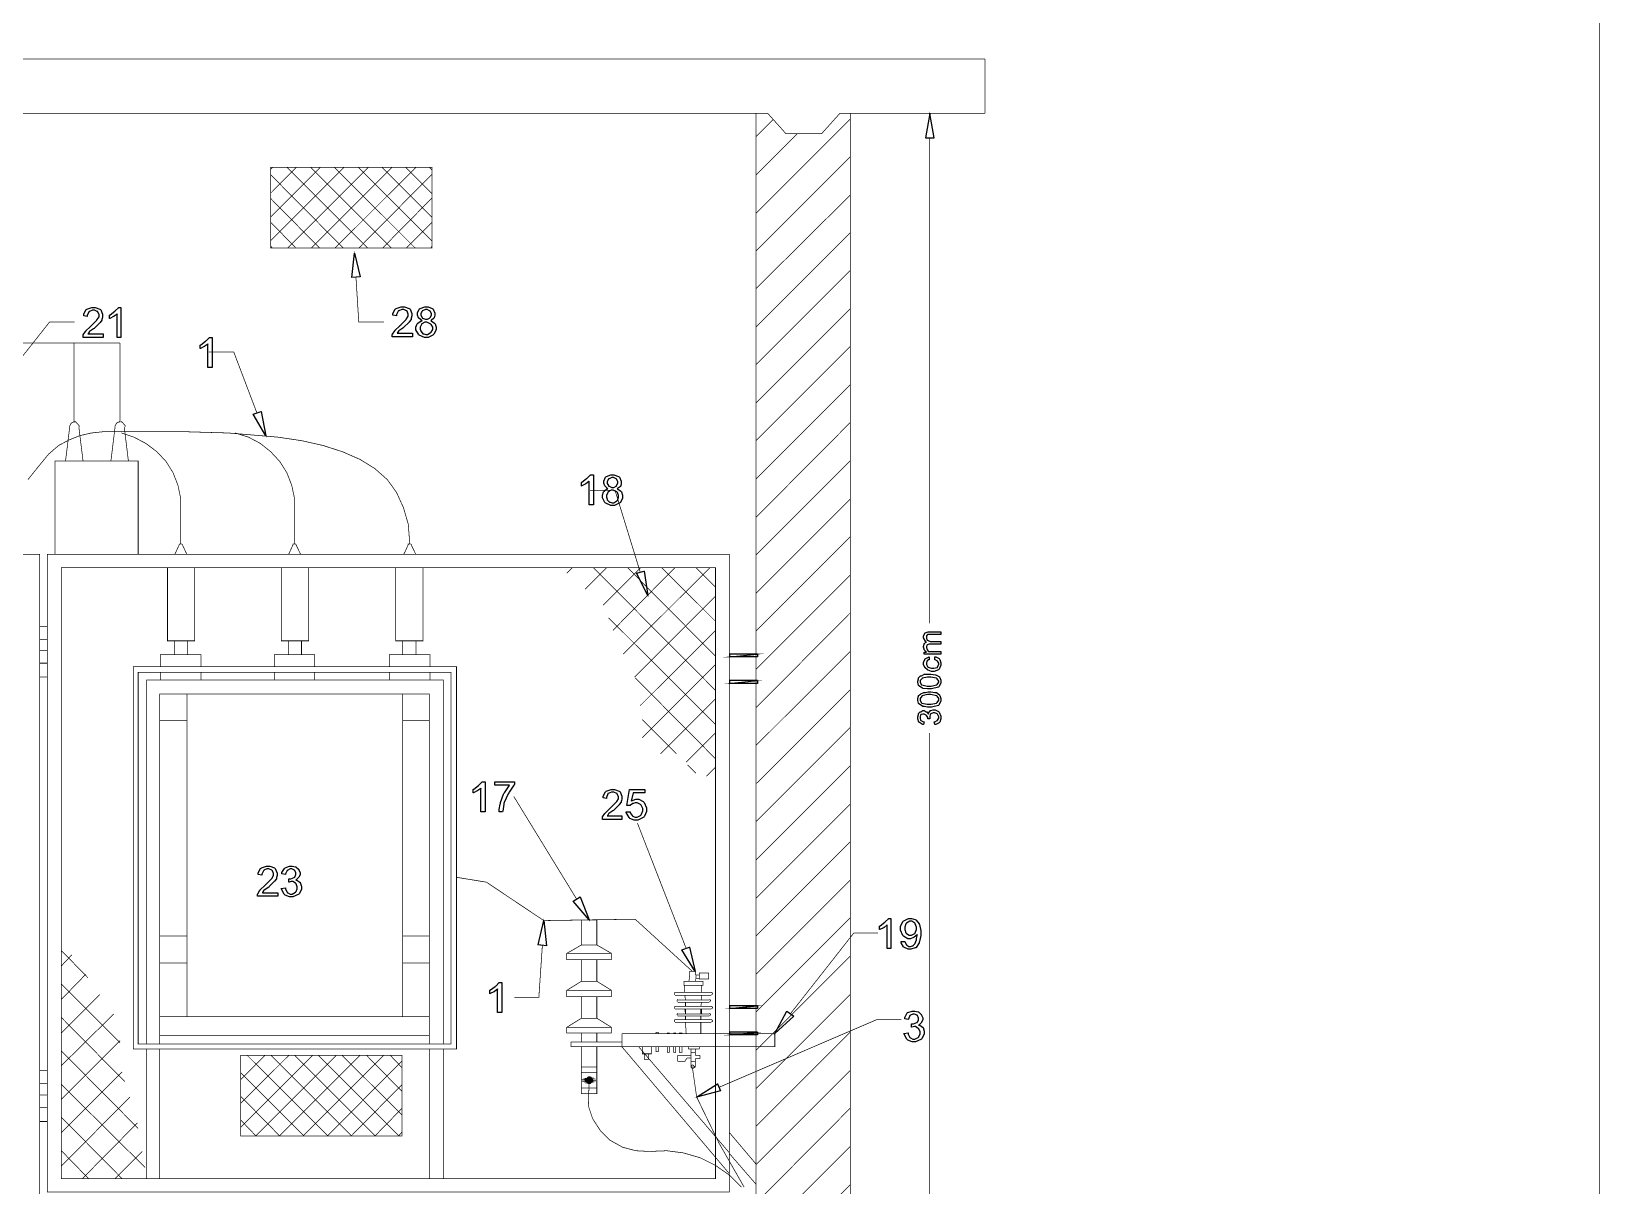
# Model space of a CAD drawing. Extents: x 0 to 210, y 0 to 297.
# Drawn here: x 115.1 to 210.4, y 166.2 to 236.3 of the extents above; entities that cross this region are included whole.
import ezdxf

# ---------------------------------------------------------------- set-up
doc = ezdxf.new("R2010")
doc.units = 0
doc.header["$MEASUREMENT"] = 0
for name, color, linetype in [('C00-00-00-BLACK', 7, 'Continuous'), ('C00-7E-FF', 150, 'Continuous'), ('CFF-00-00', 1, 'Continuous'), ('CFF-7E-00', 30, 'Continuous')]:
    doc.layers.add(name, color=color, linetype=linetype)

msp = doc.modelspace()

# ---------------------------------------------------------------- linework, layer by layer
at = {"layer": 'C00-00-00-BLACK', "const_width": 0.04233}
for points in [[(0.04272, -0.38861), (210.36, -0.38861), (210.36, 296.883), (0.04272, 296.883), (0.04272, -0.38861)], [(129.651, 228.045), (139.449, 228.045), (139.449, 223.128), (129.651, 223.128), (129.651, 228.045)], [(116.546, 204.517), (121.593, 204.517), (121.593, 210.198), (116.546, 210.198), (116.546, 204.517)], [(157.514, 165.775), (116.08, 165.775), (116.08, 204.517), (157.514, 204.517), (157.514, 165.775)], [(156.668, 166.581), (116.928, 166.581), (116.928, 203.713), (156.668, 203.713), (156.668, 166.581)], [(157.514, 198.287), (159.213, 198.456), (159.213, 198.287), (157.514, 198.287)], [(157.514, 198.456), (157.514, 198.287), (159.213, 198.456), (157.514, 198.456)], [(140.933, 197.693), (121.295, 197.693), (121.295, 174.467), (140.933, 174.467), (140.933, 197.693)], [(121.593, 174.763), (121.593, 197.356), (140.594, 197.356), (140.594, 174.763), (121.593, 174.763)], [(157.514, 196.678), (159.213, 196.847), (159.213, 196.678), (157.514, 196.678)], [(157.514, 196.847), (157.514, 196.678), (159.213, 196.847), (157.514, 196.847)], [(148.524, 180.782), (148.524, 182.306), (149.458, 182.306), (149.458, 180.782), (148.524, 180.782)], [(150.347, 179.891), (147.635, 179.891), (147.635, 180.271), (150.347, 180.271), (150.347, 179.891)], [(154.758, 178.321), (155.903, 178.321), (155.903, 178.577), (154.758, 178.577), (154.758, 178.321)], [(155.691, 178.959), (155.48, 178.959), (155.48, 178.747), (155.691, 178.747), (155.691, 178.959)], [(156.245, 178.705), (155.691, 178.705), (155.691, 179.086), (156.245, 179.086), (156.245, 178.705)], [(150.347, 178.025), (150.347, 177.644), (147.635, 177.644), (147.635, 178.025), (150.347, 178.025)], [(157.514, 176.924), (159.213, 177.093), (159.213, 176.924), (157.514, 176.924)], [(157.514, 177.093), (157.514, 176.924), (159.213, 177.093), (157.514, 177.093)], [(147.635, 175.779), (150.347, 175.779), (150.347, 175.44), (147.635, 175.44), (147.635, 175.779)], [(157.514, 175.313), (159.213, 175.482), (159.213, 175.313), (157.514, 175.313)], [(157.514, 175.482), (157.514, 175.313), (159.213, 175.482), (157.514, 175.482)], [(147.888, 174.89), (147.888, 174.593), (150.985, 174.593), (150.985, 174.89), (147.888, 174.89)], [(152.765, 174.593), (152.215, 174.593), (152.215, 174.167), (152.765, 174.167), (152.765, 174.593)], [(137.626, 169.166), (127.828, 169.166), (127.828, 174.082), (137.626, 174.082), (137.626, 169.166)], [(152.596, 174.167), (152.342, 174.167), (152.342, 173.828), (152.596, 173.828), (152.596, 174.167)], [(155.394, 173.363), (155.394, 173.395), (155.299, 173.489), (155.268, 173.489), (155.246, 173.489), (155.184, 173.395), (155.184, 173.363), (155.184, 173.342), (155.246, 173.279), (155.268, 173.279), (155.299, 173.279), (155.394, 173.342), (155.394, 173.363)], [(149.162, 172.643), (148.82, 172.601), (149.162, 172.601), (149.162, 172.643)], [(149.162, 172.558), (148.82, 172.516), (149.162, 172.516), (149.162, 172.558)], [(149.162, 172.516), (148.82, 172.474), (149.162, 172.474), (149.162, 172.516)], [(149.162, 172.601), (148.82, 172.558), (149.162, 172.558), (149.162, 172.601)], [(149.119, 172.686), (148.82, 172.643), (149.162, 172.643), (149.119, 172.686)], [(149.162, 172.474), (148.863, 172.431), (149.119, 172.431), (149.162, 172.474)], [(149.119, 172.727), (148.863, 172.686), (149.119, 172.686), (149.119, 172.727)], [(149.119, 172.431), (148.905, 172.39), (149.076, 172.39), (149.119, 172.431)], [(148.863, 172.686), (149.119, 172.686), (148.82, 172.643), (148.863, 172.686)], [(148.82, 172.474), (149.162, 172.474), (148.863, 172.431), (148.82, 172.474)], [(148.82, 172.558), (148.82, 172.516), (148.947, 172.39), (148.989, 172.39), (149.043, 172.39), (149.204, 172.516), (149.204, 172.558), (149.204, 172.612), (149.043, 172.77), (148.989, 172.77), (148.947, 172.77), (148.82, 172.612), (148.82, 172.558)], [(148.82, 172.643), (149.162, 172.643), (148.82, 172.643)], [(149.162, 172.643), (148.82, 172.643), (148.863, 172.643), (149.162, 172.643)], [(148.82, 172.643), (148.863, 172.643), (149.162, 172.643), (148.82, 172.643)], [(148.82, 172.643), (149.162, 172.643), (148.82, 172.643)], [(148.82, 172.643), (149.162, 172.643), (148.82, 172.601), (148.82, 172.643)], [(148.82, 172.601), (149.162, 172.601), (148.82, 172.601)], [(149.162, 172.601), (148.82, 172.601), (148.863, 172.601), (149.162, 172.601)], [(148.82, 172.601), (149.162, 172.601), (148.82, 172.558), (148.82, 172.601)], [(148.82, 172.558), (149.162, 172.558), (148.82, 172.558)], [(149.162, 172.558), (148.82, 172.558), (148.863, 172.558), (149.162, 172.558)], [(148.82, 172.558), (148.863, 172.558), (149.162, 172.558), (148.82, 172.558)], [(148.82, 172.558), (149.162, 172.558), (148.82, 172.558)], [(148.82, 172.558), (149.162, 172.558), (148.82, 172.516), (148.82, 172.558)], [(148.82, 172.516), (149.162, 172.516), (148.82, 172.516)], [(149.162, 172.516), (148.82, 172.516), (148.863, 172.516), (149.162, 172.516)], [(148.82, 172.516), (149.162, 172.516), (148.82, 172.474), (148.82, 172.516)], [(148.82, 172.474), (149.162, 172.474), (148.82, 172.474)], [(149.162, 172.474), (148.82, 172.474), (148.863, 172.474), (149.162, 172.474)], [(148.82, 172.474), (148.863, 172.474), (149.162, 172.474), (148.82, 172.474)], [(148.82, 172.474), (149.162, 172.474), (148.82, 172.474)], [(148.905, 172.727), (149.119, 172.727), (148.863, 172.686), (148.905, 172.727)], [(148.863, 172.686), (149.119, 172.686), (148.863, 172.686)], [(149.119, 172.686), (148.863, 172.686), (148.905, 172.686), (149.119, 172.686)], [(148.863, 172.686), (148.905, 172.686), (149.119, 172.686), (148.863, 172.686)], [(148.863, 172.686), (149.119, 172.686), (148.863, 172.686)], [(148.863, 172.431), (149.119, 172.431), (148.863, 172.431)], [(149.119, 172.431), (148.863, 172.431), (148.905, 172.431), (149.119, 172.431)], [(148.863, 172.431), (148.905, 172.431), (149.119, 172.431), (148.863, 172.431)], [(148.863, 172.431), (149.119, 172.431), (148.863, 172.431)], [(148.905, 172.431), (149.119, 172.431), (148.863, 172.431), (148.905, 172.431)], [(148.947, 172.727), (149.035, 172.727), (148.905, 172.727), (148.947, 172.727)], [(149.035, 172.727), (148.905, 172.727), (149.076, 172.727), (149.035, 172.727)], [(148.905, 172.727), (149.076, 172.727), (148.905, 172.727)], [(149.076, 172.727), (148.905, 172.727), (148.947, 172.727), (149.076, 172.727)], [(148.905, 172.727), (149.076, 172.727), (148.905, 172.727)], [(149.076, 172.727), (148.905, 172.727), (149.119, 172.727), (149.076, 172.727)], [(148.905, 172.431), (148.947, 172.431), (149.119, 172.431), (148.905, 172.431)], [(148.905, 172.431), (149.119, 172.431), (148.905, 172.39), (148.905, 172.431)], [(148.947, 172.727), (149.035, 172.727), (148.947, 172.727)], [(149.035, 172.727), (148.947, 172.727), (148.989, 172.727), (149.035, 172.727)], [(148.947, 172.727), (148.989, 172.727), (149.035, 172.727), (148.947, 172.727)], [(148.947, 172.727), (149.035, 172.727), (148.989, 172.727), (148.947, 172.727)], [(148.989, 172.727), (149.035, 172.727), (149.076, 172.727), (148.989, 172.727)], [(148.905, 172.39), (149.076, 172.39), (148.905, 172.39)], [(149.076, 172.39), (148.905, 172.39), (148.947, 172.39), (149.076, 172.39)], [(148.905, 172.39), (149.076, 172.39), (148.947, 172.39), (148.905, 172.39)], [(149.076, 172.39), (148.947, 172.39), (149.035, 172.39), (149.076, 172.39)], [(148.947, 172.39), (149.035, 172.39), (148.947, 172.39)], [(149.035, 172.39), (148.947, 172.39), (148.989, 172.39), (149.035, 172.39)], [(148.989, 172.39), (149.035, 172.39), (148.947, 172.39), (148.989, 172.39)], [(149.035, 172.39), (148.989, 172.39), (149.035, 172.39), (149.035, 172.39)], [(148.989, 172.39), (149.035, 172.39), (149.035, 172.39), (148.989, 172.39)]]:
    msp.add_lwpolyline(points, close=True, dxfattribs=at)
for points in [[(173.038, 234.614), (40.3324, 234.614)], [(173.038, 231.309), (173.038, 234.614)], [(53.5231, 231.309), (159.848, 231.309)], [(159.129, 162.639), (159.129, 231.309)], [(159.129, 229.909), (160.187, 230.967)], [(159.129, 225.247), (164.853, 230.967)], [(163.113, 230.078), (160.951, 230.078), (159.848, 231.309)], [(163.113, 230.078), (164.217, 231.309)], [(164.217, 231.309), (173.038, 231.309)], [(164.853, 160.985), (164.853, 231.309)], [(159.129, 227.579), (161.629, 230.078)], [(159.129, 222.957), (164.853, 228.68)], [(129.651, 227.918), (129.778, 228.045)], [(129.651, 226.475), (131.22, 228.045)], [(129.651, 225.036), (132.662, 228.045)], [(129.651, 223.594), (134.104, 228.045)], [(135.547, 223.128), (130.627, 228.045)], [(130.67, 223.128), (135.588, 228.045)], [(136.988, 223.128), (132.07, 228.045)], [(132.111, 223.128), (137.031, 228.045)], [(138.429, 223.128), (133.511, 228.045)], [(133.554, 223.128), (138.472, 228.045)], [(139.449, 223.552), (134.954, 228.045)], [(139.449, 224.991), (136.396, 228.045)], [(139.449, 226.434), (137.837, 228.045)], [(139.449, 227.875), (139.28, 228.045)], [(134.061, 223.128), (129.651, 227.579)], [(134.995, 223.128), (139.449, 227.622)], [(132.62, 223.128), (129.651, 226.136)], [(136.438, 223.128), (139.449, 226.179)], [(159.129, 220.668), (164.853, 226.348)], [(131.178, 223.128), (129.651, 224.695)], [(137.88, 223.128), (139.449, 224.695)], [(159.129, 218.336), (164.853, 224.059)], [(129.735, 223.128), (129.651, 223.256)], [(139.364, 223.128), (139.449, 223.256)], [(159.129, 216.049), (164.853, 221.771)], [(159.129, 213.717), (164.853, 219.44)], [(159.129, 211.428), (164.853, 217.151)], [(159.129, 209.098), (164.853, 214.818)], [(117.734, 212.572), (117.68, 212.572), (117.522, 212.488), (117.438, 212.33), (117.438, 212.276)], [(117.734, 212.572), (117.68, 212.572), (117.522, 212.488), (117.438, 212.33), (117.438, 212.276)], [(118.03, 212.276), (118.019, 212.319), (117.804, 212.572), (117.734, 212.572)], [(118.03, 212.276), (118.019, 212.319), (117.804, 212.572), (117.734, 212.572)], [(120.492, 212.572), (120.438, 212.572), (120.278, 212.488), (120.192, 212.33), (120.192, 212.276)], [(120.492, 212.572), (120.438, 212.572), (120.278, 212.488), (120.192, 212.33), (120.192, 212.276)], [(120.831, 212.276), (120.819, 212.319), (120.604, 212.572), (120.534, 212.572)], [(120.831, 212.276), (120.819, 212.319), (120.604, 212.572), (120.534, 212.572)], [(159.129, 206.766), (164.853, 212.529)], [(117.181, 210.198), (117.438, 212.276)], [(117.181, 210.198), (117.438, 212.276)], [(118.243, 210.198), (117.988, 212.276)], [(118.243, 210.198), (117.988, 212.276)], [(119.939, 210.198), (120.192, 212.276)], [(119.939, 210.198), (120.192, 212.276)], [(120.999, 210.198), (120.745, 212.276)], [(120.999, 210.198), (120.745, 212.276)], [(159.129, 204.475), (164.853, 210.198)], [(159.129, 202.144), (164.853, 207.867)], [(123.799, 204.517), (123.84, 204.56), (124.084, 205.092), (124.095, 205.155)], [(124.265, 205.155), (124.095, 205.155)], [(124.265, 205.155), (124.285, 205.092), (124.531, 204.56), (124.564, 204.517)], [(130.712, 204.517), (130.754, 204.56), (130.998, 205.092), (131.009, 205.155)], [(131.178, 205.155), (131.009, 205.155)], [(131.178, 205.155), (131.188, 205.092), (131.443, 204.56), (131.475, 204.517)], [(137.71, 204.517), (137.752, 204.56), (137.995, 205.092), (138.006, 205.155)], [(138.176, 205.155), (137.964, 205.155)], [(138.176, 205.155), (138.186, 205.092), (138.441, 204.56), (138.472, 204.517)], [(159.129, 199.856), (164.853, 205.578)], [(106.579, 204.517), (115.612, 204.517), (115.612, 162.512)], [(125.029, 203.713), (125.029, 199.263), (123.376, 199.263), (123.376, 203.713)], [(131.943, 203.713), (131.943, 199.263), (130.286, 199.263), (130.286, 203.713)], [(138.895, 203.713), (138.895, 199.263), (137.241, 199.263), (137.241, 203.713)], [(147.635, 203.375), (147.974, 203.713)], [(148.736, 202.398), (150.05, 203.713)], [(156.668, 196.252), (149.246, 203.713)], [(149.838, 201.425), (152.13, 203.713)], [(150.432, 199.898), (154.207, 203.713)], [(151.069, 198.456), (156.329, 203.713)], [(156.668, 198.328), (151.324, 203.713)], [(156.668, 200.448), (153.403, 203.713)], [(156.668, 202.525), (155.48, 203.713)], [(159.129, 197.525), (164.853, 203.248)], [(151.747, 197.06), (156.668, 201.975)], [(115.612, 200.152), (116.08, 200.152)], [(156.668, 194.175), (150.177, 200.66)], [(159.129, 195.194), (164.853, 200.959)], [(115.612, 199.347), (116.08, 199.347)], [(123.799, 198.414), (123.799, 199.263)], [(124.605, 198.414), (124.605, 199.263)], [(130.712, 198.414), (130.712, 199.263)], [(131.516, 198.414), (131.516, 199.263)], [(137.667, 198.414), (137.667, 199.263)], [(138.472, 198.414), (138.472, 199.263)], [(152.087, 195.32), (156.668, 199.898)], [(115.612, 198.67), (116.08, 198.67)], [(122.949, 197.693), (122.949, 198.414), (125.41, 198.414), (125.41, 197.693)], [(129.862, 197.693), (129.862, 198.414), (132.323, 198.414), (132.323, 197.693)], [(136.861, 197.693), (136.861, 198.414), (139.321, 198.414), (139.321, 197.693)], [(159.129, 192.905), (164.853, 198.625)], [(115.612, 197.906), (116.08, 197.906)], [(122.949, 196.89), (122.949, 197.356)], [(125.41, 196.89), (125.41, 197.356)], [(129.862, 196.89), (129.862, 197.356)], [(132.323, 196.89), (132.323, 197.356)], [(136.861, 196.89), (136.861, 197.356)], [(139.321, 196.89), (139.321, 197.356)], [(152.215, 193.371), (156.668, 197.822)], [(115.612, 197.06), (116.08, 197.06)], [(140.126, 174.763), (140.126, 196.89), (122.102, 196.89), (122.102, 174.763)], [(156.668, 192.098), (151.788, 197.017)], [(159.129, 190.574), (164.853, 196.295)], [(139.28, 174.763), (139.28, 196.04), (122.907, 196.04), (122.907, 174.763)], [(124.564, 196.04), (124.564, 176.416)], [(137.667, 176.416), (137.667, 196.04)], [(153.315, 192.395), (156.668, 195.743)], [(124.564, 194.429), (122.907, 194.429)], [(139.28, 194.429), (137.667, 194.429)], [(154.292, 192.395), (152.215, 194.472)], [(154.887, 191.886), (156.668, 193.667)], [(159.129, 188.283), (164.853, 194.006)], [(155.48, 191.21), (154.971, 191.717)], [(156.115, 191.04), (156.668, 191.59)], [(159.129, 185.952), (164.853, 191.674)], [(159.129, 183.621), (164.853, 189.344)], [(159.129, 181.332), (164.853, 187.055)], [(159.129, 179.002), (164.853, 184.725)], [(159.129, 176.713), (164.853, 182.436)], [(124.564, 181.332), (122.907, 181.332)], [(139.28, 181.332), (137.667, 181.332)], [(118.539, 178.79), (116.928, 180.443)], [(116.928, 179.509), (117.565, 180.187)], [(148.524, 180.782), (147.635, 180.271)], [(150.347, 180.271), (149.458, 180.782)], [(159.129, 174.381), (164.853, 180.101)], [(124.564, 179.678), (122.907, 179.678)], [(139.28, 179.678), (137.667, 179.678)], [(149.458, 179.891), (149.458, 178.577), (148.524, 178.577), (148.524, 179.891)], [(155.437, 179.043), (155.437, 179.171), (155.098, 179.171), (155.098, 178.959)], [(159.129, 162.639), (159.129, 179.975)], [(116.928, 177.475), (118.412, 179.002)], [(120.492, 174.847), (116.928, 178.409)], [(148.524, 178.577), (147.635, 178.025)], [(150.347, 178.025), (149.458, 178.577)], [(154.802, 177.898), (154.802, 178.321)], [(155.098, 178.959), (155.057, 178.577)], [(155.098, 178.577), (155.437, 178.577), (155.437, 178.663)], [(155.48, 178.959), (155.437, 179.043)], [(155.48, 178.747), (155.437, 178.663)], [(155.819, 177.898), (155.819, 178.321)], [(116.928, 175.44), (119.261, 177.771)], [(149.458, 177.644), (149.458, 176.331), (148.524, 176.331), (148.524, 177.644)], [(154.207, 177.898), (154.196, 177.898), (154.165, 177.836), (154.165, 177.814), (154.165, 177.804), (154.196, 177.771), (154.207, 177.771)], [(156.414, 177.898), (154.207, 177.898)], [(154.207, 177.728), (156.414, 177.728)], [(154.376, 177.475), (154.365, 177.475), (154.335, 177.411), (154.335, 177.389), (154.335, 177.38), (154.365, 177.348), (154.376, 177.348)], [(156.286, 177.432), (154.376, 177.432)], [(154.376, 177.305), (156.286, 177.305)], [(154.845, 177.432), (154.802, 177.728)], [(154.845, 177.052), (154.845, 177.305)], [(155.776, 177.052), (155.819, 177.305)], [(155.819, 177.432), (155.819, 177.728)], [(156.286, 177.348), (156.307, 177.348), (156.372, 177.38), (156.372, 177.389), (156.372, 177.411), (156.307, 177.475), (156.286, 177.475)], [(156.414, 177.771), (156.435, 177.771), (156.498, 177.804), (156.498, 177.814), (156.498, 177.836), (156.435, 177.898), (156.414, 177.898)], [(159.129, 172.048), (164.853, 177.771)], [(116.928, 173.448), (120.107, 176.586)], [(120.788, 172.474), (116.928, 176.374)], [(139.28, 176.416), (122.907, 176.416)], [(148.524, 176.331), (147.635, 175.779)], [(150.347, 175.779), (149.458, 176.331)], [(154.207, 177.052), (154.196, 177.052), (154.165, 176.988), (154.165, 176.966), (154.165, 176.957), (154.196, 176.924), (154.207, 176.924)], [(154.207, 176.244), (154.196, 176.244), (154.165, 176.182), (154.165, 176.16), (154.165, 176.15), (154.196, 176.117), (154.207, 176.117)], [(156.414, 177.052), (154.207, 177.052)], [(154.207, 176.882), (156.414, 176.882)], [(156.414, 176.244), (154.207, 176.244)], [(154.376, 176.627), (154.365, 176.627), (154.335, 176.565), (154.335, 176.543), (154.335, 176.534), (154.365, 176.5), (154.376, 176.5)], [(156.286, 176.586), (154.376, 176.586)], [(154.376, 176.459), (156.286, 176.459)], [(154.845, 176.586), (154.802, 176.882)], [(154.845, 176.586), (154.845, 176.882)], [(154.845, 176.244), (154.845, 176.459)], [(155.776, 176.586), (155.776, 176.882)], [(155.776, 176.244), (155.776, 176.459)], [(155.819, 176.586), (155.819, 176.882)], [(156.286, 176.5), (156.307, 176.5), (156.372, 176.534), (156.372, 176.543), (156.372, 176.565), (156.307, 176.627), (156.286, 176.627)], [(156.414, 176.924), (156.435, 176.924), (156.498, 176.957), (156.498, 176.966), (156.498, 176.988), (156.435, 177.052), (156.414, 177.052)], [(156.414, 176.117), (156.435, 176.117), (156.498, 176.15), (156.498, 176.16), (156.498, 176.182), (156.435, 176.244), (156.414, 176.244)], [(148.524, 174.89), (148.524, 175.44)], [(149.458, 175.44), (149.458, 174.89)], [(150.985, 175.398), (150.985, 174.593)], [(150.985, 175.398), (158.321, 175.398)], [(153.188, 175.398), (153.188, 175.482), (153.061, 175.482), (153.061, 175.398)], [(153.869, 175.398), (153.869, 175.44), (153.741, 175.44), (153.741, 175.398)], [(154.249, 175.398), (154.249, 175.44), (154.123, 175.44), (154.123, 175.398)], [(154.207, 176.075), (156.414, 176.075)], [(154.631, 175.398), (154.631, 175.44), (154.462, 175.44), (154.462, 175.398)], [(154.887, 175.398), (154.845, 176.075)], [(155.776, 175.398), (155.776, 176.075)], [(158.321, 175.398), (160.272, 175.398), (160.272, 174.593), (156.711, 174.593)], [(159.129, 169.759), (164.853, 175.482)], [(116.928, 171.413), (120.492, 174.974)], [(121.593, 169.632), (116.928, 174.34)], [(122.102, 174.467), (122.102, 166.581)], [(139.28, 175.27), (122.907, 175.27)], [(122.907, 174.467), (122.907, 166.581)], [(139.28, 166.581), (139.28, 174.467)], [(140.126, 166.581), (140.126, 174.467)], [(149.458, 174.593), (149.458, 171.752), (148.524, 171.752), (148.524, 174.593)], [(150.985, 174.593), (157.514, 166.878)], [(156.711, 174.593), (150.985, 174.593)], [(153.061, 174.593), (151.577, 174.593)], [(152.003, 174.593), (157.514, 168.148)], [(153.061, 174.593), (153.061, 174.297), (153.188, 174.297), (153.188, 174.593)], [(153.188, 174.593), (153.445, 174.593)], [(153.573, 174.593), (153.741, 174.593)], [(153.741, 174.593), (153.741, 174.251), (153.869, 174.251), (153.869, 174.593)], [(153.869, 174.593), (154.123, 174.593)], [(154.123, 174.593), (154.123, 174.251), (154.249, 174.251), (154.249, 174.593)], [(154.249, 174.593), (154.462, 174.593)], [(154.462, 174.593), (154.462, 174.251), (154.631, 174.251), (154.631, 174.593)], [(154.631, 174.593), (154.672, 174.593)], [(155.014, 174.593), (155.014, 174.467)], [(155.014, 174.467), (155.691, 174.467)], [(155.437, 174.082), (155.437, 174.467), (155.184, 174.467), (155.184, 173.363), (155.437, 173.363), (155.437, 173.871)], [(155.691, 174.467), (155.691, 174.593)], [(127.828, 174.041), (127.828, 174.082)], [(127.828, 172.601), (129.312, 174.082)], [(127.828, 171.159), (130.754, 174.082)], [(127.828, 169.716), (132.196, 174.082)], [(133.128, 169.166), (128.209, 174.082)], [(128.717, 169.166), (133.638, 174.082)], [(134.57, 169.166), (129.651, 174.082)], [(130.158, 169.166), (135.081, 174.082)], [(136.012, 169.166), (131.093, 174.082)], [(131.601, 169.166), (136.522, 174.082)], [(137.454, 169.166), (132.535, 174.082)], [(133.085, 169.166), (137.626, 173.744)], [(137.626, 170.44), (133.977, 174.082)], [(137.626, 171.879), (135.461, 174.082)], [(137.626, 173.32), (136.904, 174.082)], [(154.376, 173.914), (154.376, 174.082)], [(154.376, 174.082), (155.184, 174.082)], [(154.376, 173.914), (154.376, 173.702)], [(154.376, 173.702), (154.802, 173.702)], [(154.802, 173.702), (154.93, 173.914)], [(154.93, 173.914), (155.184, 173.914)], [(155.184, 174.251), (155.437, 174.251)], [(155.184, 173.702), (155.437, 173.702)], [(155.437, 174.082), (155.733, 174.082)], [(155.733, 173.871), (155.437, 173.871)], [(155.733, 174.082), (155.733, 173.871)], [(115.612, 173.152), (116.08, 173.152)], [(116.928, 169.379), (120.618, 173.066)], [(131.685, 169.166), (127.828, 173.024)], [(149.458, 173.363), (148.524, 173.363)], [(149.458, 173.024), (148.524, 173.024)], [(159.129, 167.429), (164.853, 173.152)], [(115.612, 172.347), (116.08, 172.347)], [(115.612, 171.666), (116.08, 171.666)], [(122.018, 167.259), (116.928, 172.304)], [(116.928, 167.343), (121.084, 171.54)], [(130.201, 169.166), (127.828, 171.582)], [(134.527, 169.166), (137.626, 172.304)], [(149.458, 172.091), (148.524, 172.091)], [(115.612, 170.904), (116.08, 170.904)], [(135.97, 169.166), (137.626, 170.863)], [(159.129, 165.097), (164.853, 170.863)], [(115.612, 170.055), (116.08, 170.055)], [(120.618, 166.581), (116.928, 170.312)], [(118.2, 166.581), (121.55, 169.972)], [(128.76, 169.166), (127.828, 170.141)], [(137.411, 169.166), (137.626, 169.42)], [(157.514, 169.379), (159.129, 167.47)], [(118.582, 166.581), (116.928, 168.278)], [(120.192, 166.581), (121.849, 168.235)], [(157.514, 168.106), (159.129, 166.242)], [(157.514, 168.106), (159.129, 166.242)], [(159.129, 162.808), (164.853, 168.531)], [(161.247, 162.639), (164.853, 166.201)]]:
    msp.add_lwpolyline(points, dxfattribs=at)
at = {"layer": 'C00-00-00-BLACK'}
for points in [[(157.514, 198.456), (157.514, 198.287), (159.213, 198.456), (157.514, 198.456)], [(157.514, 198.287), (159.213, 198.456), (159.213, 198.287), (157.514, 198.287)], [(157.514, 196.847), (157.514, 196.678), (159.213, 196.847), (157.514, 196.847)], [(157.514, 196.678), (159.213, 196.847), (159.213, 196.678), (157.514, 196.678)], [(157.514, 177.093), (157.514, 176.924), (159.213, 177.093), (157.514, 177.093)], [(157.514, 176.924), (159.213, 177.093), (159.213, 176.924), (157.514, 176.924)], [(157.514, 175.482), (157.514, 175.313), (159.213, 175.482), (157.514, 175.482)], [(157.514, 175.313), (159.213, 175.482), (159.213, 175.313), (157.514, 175.313)], [(148.863, 172.686), (149.119, 172.686), (148.82, 172.643), (148.863, 172.686)], [(149.119, 172.686), (148.82, 172.643), (149.162, 172.643), (149.119, 172.686)], [(148.82, 172.643), (149.162, 172.643), (148.82, 172.643)], [(149.162, 172.643), (148.82, 172.643), (148.863, 172.643), (149.162, 172.643)], [(148.82, 172.643), (148.863, 172.643), (149.162, 172.643), (148.82, 172.643)], [(148.82, 172.643), (149.162, 172.643), (148.82, 172.643)], [(148.82, 172.643), (149.162, 172.643), (148.82, 172.601), (148.82, 172.643)], [(149.162, 172.643), (148.82, 172.601), (149.162, 172.601), (149.162, 172.643)], [(148.82, 172.601), (149.162, 172.601), (148.82, 172.601)], [(149.162, 172.601), (148.82, 172.601), (148.863, 172.601), (149.162, 172.601)], [(148.82, 172.601), (149.162, 172.601), (148.82, 172.558), (148.82, 172.601)], [(149.162, 172.601), (148.82, 172.558), (149.162, 172.558), (149.162, 172.601)], [(148.82, 172.558), (149.162, 172.558), (148.82, 172.558)], [(149.162, 172.558), (148.82, 172.558), (148.863, 172.558), (149.162, 172.558)], [(148.82, 172.558), (148.863, 172.558), (149.162, 172.558), (148.82, 172.558)], [(148.82, 172.558), (149.162, 172.558), (148.82, 172.558)], [(148.82, 172.558), (149.162, 172.558), (148.82, 172.516), (148.82, 172.558)], [(149.162, 172.558), (148.82, 172.516), (149.162, 172.516), (149.162, 172.558)], [(148.82, 172.516), (149.162, 172.516), (148.82, 172.516)], [(149.162, 172.516), (148.82, 172.516), (148.863, 172.516), (149.162, 172.516)], [(148.82, 172.516), (149.162, 172.516), (148.82, 172.474), (148.82, 172.516)], [(149.162, 172.516), (148.82, 172.474), (149.162, 172.474), (149.162, 172.516)], [(148.82, 172.474), (149.162, 172.474), (148.82, 172.474)], [(149.162, 172.474), (148.82, 172.474), (148.863, 172.474), (149.162, 172.474)], [(148.82, 172.474), (148.863, 172.474), (149.162, 172.474), (148.82, 172.474)], [(148.82, 172.474), (149.162, 172.474), (148.82, 172.474)], [(148.82, 172.474), (149.162, 172.474), (148.863, 172.431), (148.82, 172.474)], [(148.905, 172.727), (149.119, 172.727), (148.863, 172.686), (148.905, 172.727)], [(149.119, 172.727), (148.863, 172.686), (149.119, 172.686), (149.119, 172.727)], [(148.863, 172.686), (149.119, 172.686), (148.863, 172.686)], [(149.119, 172.686), (148.863, 172.686), (148.905, 172.686), (149.119, 172.686)], [(148.863, 172.686), (148.905, 172.686), (149.119, 172.686), (148.863, 172.686)], [(148.863, 172.686), (149.119, 172.686), (148.863, 172.686)], [(149.162, 172.474), (148.863, 172.431), (149.119, 172.431), (149.162, 172.474)], [(148.947, 172.727), (149.035, 172.727), (148.905, 172.727), (148.947, 172.727)], [(149.035, 172.727), (148.905, 172.727), (149.076, 172.727), (149.035, 172.727)], [(148.905, 172.727), (149.076, 172.727), (148.905, 172.727)], [(149.076, 172.727), (148.905, 172.727), (148.947, 172.727), (149.076, 172.727)], [(148.905, 172.727), (149.076, 172.727), (148.905, 172.727)], [(149.076, 172.727), (148.905, 172.727), (149.119, 172.727), (149.076, 172.727)], [(148.947, 172.727), (149.035, 172.727), (148.947, 172.727)], [(149.035, 172.727), (148.947, 172.727), (148.989, 172.727), (149.035, 172.727)], [(148.947, 172.727), (148.989, 172.727), (149.035, 172.727), (148.947, 172.727)], [(148.947, 172.727), (149.035, 172.727), (148.989, 172.727), (148.947, 172.727)], [(148.989, 172.727), (149.035, 172.727), (149.076, 172.727), (148.989, 172.727)], [(148.863, 172.431), (149.119, 172.431), (148.863, 172.431)], [(149.119, 172.431), (148.863, 172.431), (148.905, 172.431), (149.119, 172.431)], [(148.863, 172.431), (148.905, 172.431), (149.119, 172.431), (148.863, 172.431)], [(148.863, 172.431), (149.119, 172.431), (148.863, 172.431)], [(148.905, 172.431), (149.119, 172.431), (148.863, 172.431), (148.905, 172.431)], [(148.905, 172.431), (148.947, 172.431), (149.119, 172.431), (148.905, 172.431)], [(148.905, 172.431), (149.119, 172.431), (148.905, 172.39), (148.905, 172.431)], [(149.119, 172.431), (148.905, 172.39), (149.076, 172.39), (149.119, 172.431)], [(148.905, 172.39), (149.076, 172.39), (148.905, 172.39)], [(149.076, 172.39), (148.905, 172.39), (148.947, 172.39), (149.076, 172.39)], [(148.905, 172.39), (149.076, 172.39), (148.947, 172.39), (148.905, 172.39)], [(149.076, 172.39), (148.947, 172.39), (149.035, 172.39), (149.076, 172.39)], [(148.947, 172.39), (149.035, 172.39), (148.947, 172.39)], [(149.035, 172.39), (148.947, 172.39), (148.989, 172.39), (149.035, 172.39)], [(148.989, 172.39), (149.035, 172.39), (148.947, 172.39), (148.989, 172.39)], [(149.035, 172.39), (148.989, 172.39), (149.035, 172.39), (149.035, 172.39)], [(148.989, 172.39), (149.035, 172.39), (149.035, 172.39), (148.989, 172.39)]]:
    msp.add_lwpolyline(points, close=True, dxfattribs=at)
at = {"layer": 'C00-7E-FF', "const_width": 0.04233}
for points in [[(165.362, 231.309), (170.196, 231.309)], [(169.688, 229.825), (169.688, 200.321)], [(134.826, 221.347), (134.995, 218.633), (136.522, 218.633)], [(112.729, 214.226), (116.207, 218.633), (117.734, 218.633)], [(128.802, 213.125), (127.403, 216.809), (125.876, 216.809)], [(152.087, 203.459), (150.562, 208.417), (149.035, 208.417)], [(169.688, 164.122), (169.688, 193.667)], [(148.227, 183.578), (144.41, 189.81)], [(154.887, 180.57), (151.919, 188.199)], [(161.206, 176.586), (165.065, 181.501), (166.55, 181.501)], [(146.151, 180.782), (145.936, 177.602), (144.452, 177.602)], [(156.88, 172.132), (166.466, 176.244), (167.95, 176.244)]]:
    msp.add_lwpolyline(points, dxfattribs=at)
for points in [[(169.434, 229.825), (169.943, 229.825), (169.688, 231.309), (169.434, 229.825)], [(134.57, 221.347), (134.742, 222.829), (135.081, 221.39), (134.57, 221.347)], [(129.059, 213.209), (129.355, 211.725), (128.59, 213.039), (129.059, 213.209)], [(152.342, 203.502), (152.553, 202.017), (151.874, 203.375), (152.342, 203.502)], [(148.439, 183.705), (148.989, 182.306), (148.016, 183.452), (148.439, 183.705)], [(145.894, 180.782), (146.235, 182.263), (146.404, 180.739), (145.894, 180.782)], [(155.098, 180.655), (155.437, 179.171), (154.631, 180.486), (155.098, 180.655)], [(161.417, 176.459), (160.272, 175.398), (160.993, 176.755), (161.417, 176.459)], [(156.964, 171.921), (155.523, 171.54), (156.795, 172.347), (156.964, 171.921)]]:
    msp.add_lwpolyline(points, close=True, dxfattribs=at)
at = {"layer": 'C00-7E-FF'}
for points in [[(169.434, 229.825), (169.943, 229.825), (169.688, 231.309), (169.434, 229.825)], [(134.57, 221.347), (134.742, 222.829), (135.081, 221.39), (134.57, 221.347)], [(129.059, 213.209), (129.355, 211.725), (128.59, 213.039), (129.059, 213.209)], [(152.342, 203.502), (152.553, 202.017), (151.874, 203.375), (152.342, 203.502)], [(148.439, 183.705), (148.989, 182.306), (148.016, 183.452), (148.439, 183.705)], [(145.894, 180.782), (146.235, 182.263), (146.404, 180.739), (145.894, 180.782)], [(155.098, 180.655), (155.437, 179.171), (154.631, 180.486), (155.098, 180.655)], [(161.417, 176.459), (160.272, 175.398), (160.993, 176.755), (161.417, 176.459)], [(156.964, 171.921), (155.523, 171.54), (156.795, 172.347), (156.964, 171.921)]]:
    msp.add_lwpolyline(points, close=True, dxfattribs=at)
at = {"layer": 'CFF-00-00', "const_width": 0.04233}
for points in [[(117.691, 212.572), (117.691, 217.363), (111.033, 217.363)], [(120.492, 217.363), (117.691, 217.363)], [(120.492, 212.572), (120.492, 217.363)], [(138.092, 205.155), (138.006, 206.34), (137.71, 207.359), (137.284, 208.291), (136.735, 209.055), (135.97, 209.732), (135.081, 210.283), (134.02, 210.749), (132.832, 211.132), (131.516, 211.428), (130.074, 211.641), (128.59, 211.767), (127.063, 211.894), (125.579, 211.937), (124.138, 211.98), (122.78, 211.98), (121.55, 211.98), (120.492, 211.98), (119.557, 211.98), (118.75, 211.894), (118.03, 211.725), (117.395, 211.471), (116.759, 211.132), (116.166, 210.622), (115.571, 209.901), (114.893, 209.055)], [(124.179, 205.155), (124.179, 207.91), (124.01, 208.714), (123.714, 209.478), (123.29, 210.156), (122.738, 210.749), (122.06, 211.259), (121.338, 211.641), (120.576, 211.894)], [(131.093, 205.155), (131.093, 207.91), (130.923, 208.714), (130.627, 209.478), (130.201, 210.156), (129.651, 210.749), (129.016, 211.259), (128.294, 211.641), (127.489, 211.894)], [(146.235, 182.263), (142.756, 184.597), (140.933, 184.894)], [(155.268, 179.171), (151.788, 182.348), (146.193, 182.263)], [(148.989, 172.558), (148.947, 170.99), (149.204, 170.225), (149.67, 169.505), (150.263, 168.913), (151.027, 168.49), (151.831, 168.278), (152.638, 168.235)], [(155.268, 173.32), (155.523, 171.54), (156.88, 168.743), (158.405, 166.072)], [(158.237, 166.072), (157.514, 166.794), (156.668, 167.386), (155.733, 167.852), (154.715, 168.148), (153.7, 168.278), (152.638, 168.235)]]:
    msp.add_lwpolyline(points, dxfattribs=at)
at = {"layer": 'CFF-7E-00'}
for points in [[(119.473, 217.913), (119.473, 217.702), (118.243, 217.702), (118.243, 217.734), (118.243, 217.806), (118.243, 217.829), (118.252, 217.851), (118.39, 218.062), (118.412, 218.083), (118.422, 218.105), (118.677, 218.348), (118.708, 218.379), (118.761, 218.422), (119.08, 218.74), (119.091, 218.761), (119.112, 218.783), (119.218, 218.959), (119.218, 219.017), (119.218, 219.081), (119.144, 219.25), (119.134, 219.271), (119.112, 219.282), (118.938, 219.356), (118.88, 219.356), (118.816, 219.356), (118.632, 219.282), (118.623, 219.271), (118.601, 219.25), (118.496, 219.043), (118.496, 218.974), (118.285, 219.017), (118.285, 219.112), (118.422, 219.377), (118.453, 219.397), (118.474, 219.42), (118.779, 219.524), (118.88, 219.524), (118.985, 219.524), (119.272, 219.42), (119.304, 219.397), (119.324, 219.377), (119.43, 219.108), (119.43, 219.017), (119.43, 218.964), (119.397, 218.824), (119.388, 218.802), (119.388, 218.75), (119.282, 218.613), (119.261, 218.591), (119.239, 218.571), (118.953, 218.284), (118.922, 218.252), (118.878, 218.221), (118.632, 218.051), (118.623, 218.04), (118.612, 218.03), (118.549, 217.924), (118.539, 217.913), (119.473, 217.913)], [(120.534, 217.702), (120.322, 217.702), (120.322, 219.144), (120.311, 219.123), (120.128, 218.985), (120.107, 218.974), (120.085, 218.965), (119.874, 218.856), (119.853, 218.845), (119.853, 219.058), (119.885, 219.081), (120.171, 219.293), (120.192, 219.313), (120.224, 219.335), (120.395, 219.504), (120.406, 219.524), (120.534, 219.524), (120.534, 217.702)], [(138.261, 217.956), (138.261, 217.744), (137.031, 217.744), (137.031, 217.775), (137.031, 217.847), (137.031, 217.871), (137.04, 217.892), (137.178, 218.105), (137.2, 218.126), (137.21, 218.148), (137.466, 218.39), (137.499, 218.422), (137.552, 218.465), (137.869, 218.782), (137.88, 218.802), (137.9, 218.824), (138.006, 219.001), (138.006, 219.058), (138.006, 219.123), (137.932, 219.293), (137.922, 219.313), (137.9, 219.324), (137.725, 219.397), (137.667, 219.397), (137.603, 219.397), (137.421, 219.324), (137.411, 219.313), (137.389, 219.293), (137.284, 219.086), (137.284, 219.017), (137.072, 219.058), (137.072, 219.155), (137.21, 219.42), (137.241, 219.44), (137.262, 219.462), (137.565, 219.567), (137.667, 219.567), (137.773, 219.567), (138.059, 219.462), (138.092, 219.44), (138.113, 219.42), (138.219, 219.149), (138.219, 219.058), (138.219, 219.006), (138.186, 218.867), (138.176, 218.845), (138.176, 218.792), (138.059, 218.655), (138.049, 218.633), (138.027, 218.612), (137.742, 218.327), (137.71, 218.295), (137.667, 218.263), (137.421, 218.094), (137.411, 218.083), (137.4, 218.073), (137.337, 217.967), (137.327, 217.956), (138.261, 217.956)], [(138.854, 218.718), (138.821, 218.729), (138.651, 218.867), (138.642, 218.888), (138.62, 218.899), (138.558, 219.052), (138.558, 219.101), (138.558, 219.186), (138.662, 219.42), (138.684, 219.44), (138.716, 219.462), (139.011, 219.567), (139.11, 219.567), (139.205, 219.567), (139.459, 219.462), (139.49, 219.44), (139.511, 219.42), (139.617, 219.181), (139.617, 219.101), (139.617, 219.049), (139.586, 218.899), (139.576, 218.888), (139.565, 218.867), (139.384, 218.729), (139.364, 218.718), (139.384, 218.708), (139.595, 218.571), (139.617, 218.549), (139.627, 218.528), (139.703, 218.321), (139.703, 218.252), (139.703, 218.157), (139.565, 217.892), (139.533, 217.871), (139.502, 217.839), (139.208, 217.702), (139.11, 217.702), (138.993, 217.702), (138.673, 217.839), (138.642, 217.871), (138.62, 217.892), (138.472, 218.163), (138.472, 218.252), (138.472, 218.327), (138.546, 218.528), (138.558, 218.549), (138.578, 218.571), (138.785, 218.718), (138.854, 218.718)], [(138.768, 219.101), (138.768, 219.049), (138.843, 218.91), (138.854, 218.888), (138.875, 218.878), (139.051, 218.802), (139.11, 218.802), (139.163, 218.802), (139.299, 218.878), (139.321, 218.888), (139.331, 218.91), (139.406, 219.054), (139.406, 219.101), (139.406, 219.155), (139.331, 219.304), (139.321, 219.313), (139.299, 219.324), (139.157, 219.397), (139.11, 219.397), (139.046, 219.397), (138.875, 219.324), (138.854, 219.313), (138.843, 219.304), (138.768, 219.152), (138.768, 219.101)], [(138.726, 218.252), (138.726, 218.211), (138.757, 218.094), (138.768, 218.083), (138.778, 218.062), (138.884, 217.924), (138.895, 217.913), (138.949, 217.913), (139.069, 217.871), (139.11, 217.871), (139.174, 217.871), (139.342, 217.978), (139.364, 217.999), (139.384, 218.01), (139.49, 218.192), (139.49, 218.252), (139.49, 218.316), (139.384, 218.496), (139.364, 218.506), (139.342, 218.528), (139.135, 218.633), (139.067, 218.633), (139.003, 218.633), (138.832, 218.528), (138.811, 218.506), (138.8, 218.496), (138.726, 218.314), (138.726, 218.252)], [(126.091, 215.879), (125.833, 215.879), (125.833, 217.321), (125.822, 217.3), (125.643, 217.162), (125.622, 217.151), (125.6, 217.142), (125.388, 217.036), (125.367, 217.025), (125.367, 217.237), (125.399, 217.259), (125.684, 217.47), (125.706, 217.49), (125.738, 217.512), (125.907, 217.682), (125.918, 217.702), (126.091, 217.702), (126.091, 215.879)], [(149.246, 207.529), (148.989, 207.529), (148.989, 208.971), (148.978, 208.951), (148.799, 208.813), (148.778, 208.802), (148.757, 208.791), (148.544, 208.683), (148.524, 208.672), (148.524, 208.886), (148.555, 208.908), (148.84, 209.119), (148.863, 209.139), (148.894, 209.161), (149.065, 209.342), (149.076, 209.352), (149.246, 209.352), (149.246, 207.529)], [(150.134, 208.503), (150.113, 208.514), (149.976, 208.651), (149.967, 208.672), (149.944, 208.683), (149.881, 208.836), (149.881, 208.886), (149.881, 208.971), (149.986, 209.204), (150.008, 209.225), (150.04, 209.247), (150.301, 209.352), (150.39, 209.352), (150.496, 209.352), (150.784, 209.247), (150.815, 209.225), (150.836, 209.204), (150.942, 208.966), (150.942, 208.886), (150.942, 208.834), (150.909, 208.683), (150.899, 208.672), (150.888, 208.651), (150.709, 208.514), (150.688, 208.503), (150.709, 208.493), (150.92, 208.355), (150.942, 208.333), (150.952, 208.312), (151.027, 208.106), (151.027, 208.037), (151.027, 207.942), (150.89, 207.677), (150.858, 207.655), (150.825, 207.623), (150.53, 207.486), (150.432, 207.486), (150.315, 207.486), (149.998, 207.623), (149.967, 207.655), (149.944, 207.677), (149.797, 207.947), (149.797, 208.037), (149.797, 208.111), (149.87, 208.312), (149.881, 208.333), (149.902, 208.355), (150.075, 208.503), (150.134, 208.503)], [(150.093, 208.886), (150.093, 208.834), (150.166, 208.694), (150.177, 208.672), (150.198, 208.662), (150.373, 208.587), (150.432, 208.587), (150.484, 208.587), (150.624, 208.662), (150.646, 208.672), (150.656, 208.694), (150.73, 208.839), (150.73, 208.886), (150.73, 208.94), (150.656, 209.088), (150.646, 209.098), (150.624, 209.109), (150.479, 209.182), (150.432, 209.182), (150.367, 209.182), (150.198, 209.109), (150.177, 209.098), (150.166, 209.088), (150.093, 208.937), (150.093, 208.886)], [(150.05, 208.037), (150.05, 207.996), (150.082, 207.879), (150.093, 207.867), (150.093, 207.826), (150.209, 207.709), (150.22, 207.698), (150.272, 207.698), (150.392, 207.655), (150.432, 207.655), (150.496, 207.655), (150.666, 207.761), (150.688, 207.782), (150.709, 207.793), (150.773, 207.976), (150.773, 208.037), (150.773, 208.1), (150.709, 208.281), (150.688, 208.291), (150.666, 208.312), (150.458, 208.417), (150.39, 208.417), (150.325, 208.417), (150.155, 208.312), (150.134, 208.291), (150.124, 208.281), (150.05, 208.099), (150.05, 208.037)], [(170.366, 198.456), (169.35, 198.456), (169.35, 198.584), (169.477, 198.584), (169.466, 198.594), (169.359, 198.704), (169.35, 198.713), (169.35, 198.767), (169.307, 198.886), (169.307, 198.924), (169.307, 198.924), (169.35, 199.052), (169.35, 199.093), (169.359, 199.105), (169.446, 199.179), (169.477, 199.179), (169.455, 199.201), (169.307, 199.438), (169.307, 199.517), (169.307, 199.57), (169.38, 199.719), (169.391, 199.729), (169.412, 199.751), (169.587, 199.813), (169.646, 199.813), (170.366, 199.813), (170.366, 199.645), (169.73, 199.645), (169.688, 199.645), (169.592, 199.645), (169.561, 199.645), (169.539, 199.645), (169.486, 199.57), (169.477, 199.559), (169.477, 199.559), (169.477, 199.497), (169.477, 199.475), (169.477, 199.434), (169.507, 199.317), (169.518, 199.306), (169.539, 199.296), (169.714, 199.22), (169.773, 199.22), (170.366, 199.22), (170.366, 199.051), (169.688, 199.051), (169.645, 199.051), (169.528, 199.02), (169.518, 199.009), (169.507, 199), (169.477, 198.913), (169.477, 198.883), (169.477, 198.851), (169.507, 198.766), (169.518, 198.754), (169.518, 198.723), (169.592, 198.637), (169.604, 198.625), (169.656, 198.625), (169.774, 198.625), (169.814, 198.625), (170.366, 198.625), (170.366, 198.456)], [(169.984, 198.118), (169.984, 198.287), (170.057, 198.287), (170.258, 198.181), (170.28, 198.159), (170.29, 198.138), (170.366, 197.932), (170.366, 197.863), (170.366, 197.779), (170.259, 197.547), (170.239, 197.525), (170.217, 197.504), (169.946, 197.397), (169.857, 197.397), (169.782, 197.397), (169.581, 197.473), (169.561, 197.483), (169.539, 197.493), (169.401, 197.631), (169.391, 197.652), (169.38, 197.663), (169.307, 197.813), (169.307, 197.863), (169.307, 197.937), (169.38, 198.138), (169.391, 198.159), (169.412, 198.17), (169.613, 198.278), (169.646, 198.287), (169.646, 198.118), (169.613, 198.118), (169.528, 198.043), (169.518, 198.033), (169.507, 198.023), (169.477, 197.903), (169.477, 197.863), (169.477, 197.822), (169.539, 197.704), (169.561, 197.693), (169.57, 197.673), (169.785, 197.609), (169.857, 197.609), (169.93, 197.609), (170.131, 197.642), (170.153, 197.652), (170.163, 197.674), (170.239, 197.816), (170.239, 197.863), (170.239, 197.906), (170.163, 198.023), (170.153, 198.033), (170.142, 198.043), (170.022, 198.118), (169.984, 198.118)], [(169.646, 196.337), (169.55, 196.337), (169.285, 196.369), (169.265, 196.379), (169.242, 196.39), (169.029, 196.528), (169.008, 196.548), (168.997, 196.559), (168.965, 196.744), (168.965, 196.804), (168.965, 196.804), (168.997, 196.964), (169.008, 196.974), (169.008, 197.017), (169.113, 197.134), (169.135, 197.144), (169.189, 197.144), (169.328, 197.219), (169.35, 197.229), (169.423, 197.229), (169.59, 197.229), (169.646, 197.229), (169.751, 197.229), (170.037, 197.197), (170.069, 197.186), (170.09, 197.177), (170.269, 197.07), (170.28, 197.06), (170.301, 197.039), (170.366, 196.864), (170.366, 196.804), (170.366, 196.721), (170.259, 196.486), (170.239, 196.464), (170.206, 196.444), (169.785, 196.337), (169.646, 196.337)], [(169.646, 196.505), (169.762, 196.505), (170.089, 196.581), (170.111, 196.591), (170.131, 196.602), (170.239, 196.755), (170.239, 196.804), (170.239, 196.804), (170.131, 196.964), (170.111, 196.974), (170.089, 196.996), (169.756, 197.06), (169.646, 197.06), (169.54, 197.06), (169.231, 196.996), (169.222, 196.974), (169.2, 196.964), (169.092, 196.844), (169.092, 196.804), (169.092, 196.752), (169.168, 196.602), (169.18, 196.591), (169.201, 196.581), (169.534, 196.505), (169.646, 196.505)], [(169.646, 195.236), (169.55, 195.236), (169.335, 195.279), (169.265, 195.279), (169.242, 195.29), (169.029, 195.427), (169.008, 195.447), (168.997, 195.469), (168.965, 195.644), (168.965, 195.702), (168.965, 195.756), (168.997, 195.892), (169.008, 195.913), (169.008, 195.945), (169.113, 196.03), (169.135, 196.04), (169.146, 196.051), (169.328, 196.116), (169.35, 196.125), (169.423, 196.125), (169.59, 196.168), (169.646, 196.168), (169.751, 196.168), (169.989, 196.125), (170.069, 196.125), (170.09, 196.116), (170.269, 195.978), (170.28, 195.956), (170.301, 195.935), (170.366, 195.761), (170.366, 195.702), (170.366, 195.618), (170.259, 195.385), (170.239, 195.363), (170.206, 195.343), (169.785, 195.236), (169.646, 195.236)], [(169.646, 195.406), (169.762, 195.406), (170.089, 195.48), (170.111, 195.49), (170.131, 195.512), (170.239, 195.655), (170.239, 195.702), (170.239, 195.756), (170.131, 195.892), (170.111, 195.913), (170.089, 195.924), (169.756, 195.998), (169.646, 195.998), (169.54, 195.998), (169.231, 195.924), (169.222, 195.913), (169.2, 195.892), (169.092, 195.75), (169.092, 195.702), (169.092, 195.65), (169.168, 195.512), (169.18, 195.49), (169.201, 195.48), (169.534, 195.406), (169.646, 195.406)], [(169.984, 194.175), (169.943, 194.345), (169.995, 194.345), (170.142, 194.419), (170.153, 194.429), (170.163, 194.44), (170.239, 194.561), (170.239, 194.601), (170.239, 194.655), (170.163, 194.804), (170.153, 194.813), (170.142, 194.824), (169.992, 194.897), (169.943, 194.897), (169.889, 194.897), (169.751, 194.824), (169.73, 194.813), (169.719, 194.804), (169.688, 194.652), (169.688, 194.601), (169.688, 194.601), (169.688, 194.536), (169.688, 194.514), (169.561, 194.514), (169.561, 194.514), (169.561, 194.546), (169.561, 194.556), (169.561, 194.6), (169.486, 194.718), (169.477, 194.728), (169.466, 194.75), (169.346, 194.813), (169.307, 194.813), (169.263, 194.813), (169.146, 194.782), (169.135, 194.77), (169.124, 194.761), (169.092, 194.641), (169.092, 194.601), (169.092, 194.558), (169.124, 194.44), (169.135, 194.429), (169.146, 194.419), (169.299, 194.345), (169.35, 194.345), (169.307, 194.175), (169.242, 194.175), (169.061, 194.292), (169.051, 194.302), (169.029, 194.324), (168.965, 194.532), (168.965, 194.601), (168.965, 194.655), (168.997, 194.793), (169.008, 194.813), (169.008, 194.845), (169.103, 194.94), (169.135, 194.94), (169.146, 194.951), (169.266, 195.024), (169.307, 195.024), (169.349, 195.024), (169.466, 194.951), (169.477, 194.94), (169.508, 194.94), (169.592, 194.824), (169.604, 194.813), (169.604, 194.867), (169.708, 195.004), (169.73, 195.024), (169.74, 195.035), (169.891, 195.067), (169.943, 195.067), (170.016, 195.067), (170.217, 194.962), (170.239, 194.94), (170.259, 194.919), (170.366, 194.681), (170.366, 194.601), (170.366, 194.527), (170.29, 194.324), (170.28, 194.302), (170.258, 194.281), (170.051, 194.175), (169.984, 194.175)], [(142.671, 188.878), (142.415, 188.878), (142.415, 190.319), (142.404, 190.299), (142.223, 190.162), (142.203, 190.151), (142.18, 190.14), (141.97, 190.032), (141.949, 190.021), (141.949, 190.235), (141.981, 190.258), (142.266, 190.468), (142.288, 190.489), (142.32, 190.511), (142.49, 190.692), (142.501, 190.701), (142.671, 190.701), (142.671, 188.878)], [(143.266, 190.486), (143.266, 190.701), (144.452, 190.701), (144.452, 190.532), (144.42, 190.5), (144.134, 190.074), (144.114, 190.021), (144.081, 189.968), (143.838, 189.44), (143.818, 189.387), (143.807, 189.345), (143.742, 188.921), (143.732, 188.878), (143.52, 188.878), (143.52, 189.006), (143.583, 189.334), (143.605, 189.387), (143.615, 189.44), (143.795, 189.938), (143.818, 189.979), (143.849, 190.033), (144.123, 190.445), (144.155, 190.486), (143.266, 190.486)], [(150.985, 188.625), (150.985, 188.409), (149.797, 188.409), (149.797, 188.443), (149.797, 188.516), (149.797, 188.539), (149.806, 188.561), (149.944, 188.773), (149.967, 188.794), (149.976, 188.816), (150.23, 189.059), (150.263, 189.09), (150.315, 189.133), (150.635, 189.45), (150.646, 189.471), (150.666, 189.493), (150.773, 189.666), (150.773, 189.724), (150.773, 189.789), (150.698, 189.958), (150.688, 189.979), (150.666, 189.99), (150.49, 190.063), (150.432, 190.063), (150.358, 190.063), (150.155, 189.99), (150.134, 189.979), (150.124, 189.958), (150.05, 189.752), (150.05, 189.683), (149.838, 189.724), (149.838, 189.821), (149.976, 190.085), (150.008, 190.106), (150.028, 190.128), (150.33, 190.233), (150.432, 190.233), (150.538, 190.233), (150.825, 190.128), (150.858, 190.106), (150.879, 190.085), (150.985, 189.815), (150.985, 189.724), (150.985, 189.672), (150.952, 189.536), (150.942, 189.513), (150.942, 189.461), (150.825, 189.323), (150.815, 189.301), (150.793, 189.28), (150.508, 188.995), (150.476, 188.962), (150.432, 188.931), (150.187, 188.762), (150.177, 188.751), (150.166, 188.742), (150.103, 188.636), (150.093, 188.625), (150.985, 188.625)], [(151.238, 188.878), (151.492, 188.878), (151.492, 188.815), (151.598, 188.646), (151.62, 188.625), (151.63, 188.615), (151.78, 188.539), (151.831, 188.539), (151.905, 188.539), (152.108, 188.645), (152.13, 188.666), (152.151, 188.688), (152.257, 188.926), (152.257, 189.005), (152.257, 189.079), (152.151, 189.28), (152.13, 189.301), (152.108, 189.323), (151.9, 189.428), (151.831, 189.428), (151.788, 189.428), (151.693, 189.387), (151.661, 189.387), (151.639, 189.377), (151.501, 189.271), (151.492, 189.26), (151.281, 189.26), (151.451, 190.233), (152.383, 190.233), (152.383, 190.021), (151.661, 190.021), (151.535, 189.513), (151.566, 189.536), (151.831, 189.64), (151.919, 189.64), (152.014, 189.64), (152.277, 189.493), (152.299, 189.471), (152.331, 189.439), (152.469, 189.114), (152.469, 189.005), (152.469, 188.9), (152.363, 188.613), (152.342, 188.582), (152.31, 188.55), (151.951, 188.367), (151.831, 188.367), (151.736, 188.367), (151.471, 188.476), (151.451, 188.498), (151.419, 188.52), (151.248, 188.837), (151.238, 188.878)], [(130.074, 183.96), (130.074, 183.747), (128.844, 183.747), (128.844, 183.779), (128.844, 183.851), (128.844, 183.874), (128.855, 183.896), (128.994, 184.109), (129.016, 184.129), (129.026, 184.151), (129.281, 184.394), (129.312, 184.426), (129.365, 184.468), (129.683, 184.788), (129.694, 184.809), (129.715, 184.831), (129.821, 185.004), (129.821, 185.062), (129.821, 185.127), (129.745, 185.297), (129.735, 185.317), (129.713, 185.328), (129.54, 185.401), (129.482, 185.401), (129.418, 185.401), (129.238, 185.328), (129.228, 185.317), (129.206, 185.297), (129.1, 185.09), (129.1, 185.021), (128.889, 185.062), (128.889, 185.159), (129.027, 185.423), (129.059, 185.444), (129.08, 185.466), (129.381, 185.571), (129.482, 185.571), (129.587, 185.571), (129.873, 185.466), (129.905, 185.444), (129.926, 185.423), (130.032, 185.153), (130.032, 185.062), (130.032, 185.01), (130, 184.874), (129.99, 184.851), (129.99, 184.799), (129.872, 184.661), (129.862, 184.639), (129.84, 184.618), (129.556, 184.331), (129.524, 184.299), (129.482, 184.267), (129.238, 184.098), (129.228, 184.087), (129.217, 184.077), (129.153, 183.971), (129.143, 183.96), (130.074, 183.96)], [(130.286, 184.213), (130.543, 184.256), (130.543, 184.183), (130.648, 183.982), (130.67, 183.96), (130.679, 183.95), (130.831, 183.874), (130.882, 183.874), (130.955, 183.874), (131.156, 183.981), (131.178, 184.001), (131.188, 184.023), (131.262, 184.198), (131.262, 184.256), (131.262, 184.321), (131.188, 184.503), (131.178, 184.512), (131.156, 184.535), (130.981, 184.639), (130.923, 184.639), (130.881, 184.639), (130.763, 184.608), (130.754, 184.597), (130.754, 184.809), (130.754, 184.809), (130.797, 184.809), (130.797, 184.809), (130.87, 184.809), (131.071, 184.884), (131.093, 184.894), (131.102, 184.905), (131.178, 185.055), (131.178, 185.105), (131.178, 185.159), (131.113, 185.307), (131.093, 185.317), (131.082, 185.328), (130.932, 185.401), (130.882, 185.401), (130.828, 185.401), (130.679, 185.328), (130.67, 185.317), (130.648, 185.307), (130.552, 185.095), (130.543, 185.062), (130.331, 185.105), (130.331, 185.19), (130.478, 185.434), (130.5, 185.444), (130.532, 185.466), (130.794, 185.571), (130.882, 185.571), (130.955, 185.571), (131.156, 185.539), (131.178, 185.528), (131.199, 185.518), (131.337, 185.38), (131.348, 185.359), (131.358, 185.338), (131.432, 185.164), (131.432, 185.105), (131.432, 185.053), (131.358, 184.905), (131.348, 184.894), (131.337, 184.874), (131.199, 184.736), (131.178, 184.725), (131.241, 184.725), (131.41, 184.608), (131.432, 184.597), (131.441, 184.576), (131.516, 184.336), (131.516, 184.256), (131.516, 184.161), (131.379, 183.896), (131.348, 183.874), (131.314, 183.843), (130.99, 183.705), (130.882, 183.705), (130.785, 183.705), (130.521, 183.812), (130.5, 183.833), (130.469, 183.865), (130.298, 184.172), (130.286, 184.213)], [(167.312, 180.57), (167.101, 180.57), (167.101, 182.01), (167.09, 182), (166.909, 181.851), (166.889, 181.84), (166.867, 181.831), (166.656, 181.725), (166.635, 181.714), (166.635, 181.924), (166.667, 181.947), (166.951, 182.159), (166.973, 182.179), (166.993, 182.202), (167.174, 182.38), (167.185, 182.39), (167.312, 182.39), (167.312, 180.57)], [(167.95, 180.993), (168.161, 180.993), (168.17, 180.972), (168.267, 180.793), (168.289, 180.782), (168.298, 180.773), (168.417, 180.697), (168.457, 180.697), (168.509, 180.697), (168.629, 180.739), (168.669, 180.739), (168.679, 180.75), (168.785, 180.856), (168.796, 180.866), (168.806, 180.888), (168.87, 181.089), (168.881, 181.121), (168.881, 181.185), (168.923, 181.328), (168.923, 181.375), (168.923, 181.375), (168.923, 181.417), (168.923, 181.417), (168.912, 181.397), (168.733, 181.259), (168.712, 181.248), (168.69, 181.238), (168.515, 181.162), (168.457, 181.162), (168.362, 181.162), (168.097, 181.311), (168.077, 181.332), (168.045, 181.364), (167.907, 181.69), (167.907, 181.798), (167.907, 181.904), (168.055, 182.2), (168.077, 182.221), (168.108, 182.252), (168.402, 182.39), (168.5, 182.39), (168.584, 182.39), (168.807, 182.328), (168.839, 182.306), (168.859, 182.296), (169.04, 182.073), (169.051, 182.051), (169.061, 182.02), (169.135, 181.631), (169.135, 181.501), (169.135, 181.365), (169.061, 180.983), (169.051, 180.952), (169.04, 180.92), (168.859, 180.635), (168.839, 180.613), (168.807, 180.603), (168.544, 180.528), (168.457, 180.528), (168.371, 180.528), (168.14, 180.635), (168.119, 180.655), (168.097, 180.677), (167.95, 180.914), (167.95, 180.993)], [(168.881, 181.798), (168.881, 181.872), (168.806, 182.073), (168.796, 182.094), (168.774, 182.116), (168.6, 182.221), (168.542, 182.221), (168.468, 182.221), (168.267, 182.116), (168.246, 182.094), (168.235, 182.073), (168.161, 181.866), (168.161, 181.798), (168.161, 181.725), (168.235, 181.512), (168.246, 181.501), (168.267, 181.481), (168.44, 181.375), (168.5, 181.375), (168.573, 181.375), (168.774, 181.481), (168.796, 181.501), (168.806, 181.512), (168.881, 181.727), (168.881, 181.798)], [(143.69, 176.67), (143.433, 176.67), (143.433, 178.113), (143.422, 178.092), (143.243, 177.955), (143.222, 177.943), (143.2, 177.932), (142.988, 177.825), (142.967, 177.814), (142.967, 178.028), (142.999, 178.049), (143.284, 178.26), (143.306, 178.281), (143.338, 178.303), (143.509, 178.484), (143.52, 178.493), (143.69, 178.493), (143.69, 176.67)], [(168.119, 175.398), (168.373, 175.44), (168.373, 175.367), (168.477, 175.165), (168.5, 175.143), (168.509, 175.133), (168.661, 175.059), (168.712, 175.059), (168.785, 175.059), (168.986, 175.165), (169.008, 175.186), (169.018, 175.208), (169.092, 175.382), (169.092, 175.44), (169.092, 175.504), (169.018, 175.685), (169.008, 175.694), (168.986, 175.716), (168.812, 175.821), (168.754, 175.821), (168.754, 175.821), (168.595, 175.79), (168.585, 175.779), (168.585, 175.991), (168.585, 175.991), (168.626, 175.991), (168.626, 175.991), (168.699, 175.991), (168.9, 176.065), (168.923, 176.075), (168.932, 176.086), (169.008, 176.237), (169.008, 176.287), (169.008, 176.341), (168.944, 176.491), (168.923, 176.5), (168.912, 176.512), (168.761, 176.586), (168.712, 176.586), (168.658, 176.586), (168.509, 176.512), (168.5, 176.5), (168.477, 176.491), (168.383, 176.277), (168.373, 176.244), (168.161, 176.287), (168.161, 176.383), (168.308, 176.649), (168.33, 176.67), (168.362, 176.681), (168.624, 176.755), (168.712, 176.755), (168.785, 176.755), (168.986, 176.724), (169.008, 176.713), (169.029, 176.703), (169.168, 176.565), (169.18, 176.543), (169.19, 176.523), (169.265, 176.346), (169.265, 176.287), (169.265, 176.235), (169.19, 176.097), (169.18, 176.075), (169.168, 176.054), (169.029, 175.916), (169.008, 175.905), (169.072, 175.905), (169.242, 175.79), (169.265, 175.779), (169.274, 175.758), (169.35, 175.551), (169.35, 175.482), (169.35, 175.377), (169.212, 175.081), (169.18, 175.059), (169.147, 175.028), (168.821, 174.89), (168.712, 174.89), (168.615, 174.89), (168.351, 174.996), (168.33, 175.016), (168.298, 175.048), (168.129, 175.367), (168.119, 175.398)]]:
    msp.add_lwpolyline(points, close=True, dxfattribs=at)

doc.saveas('drawing.dxf')
